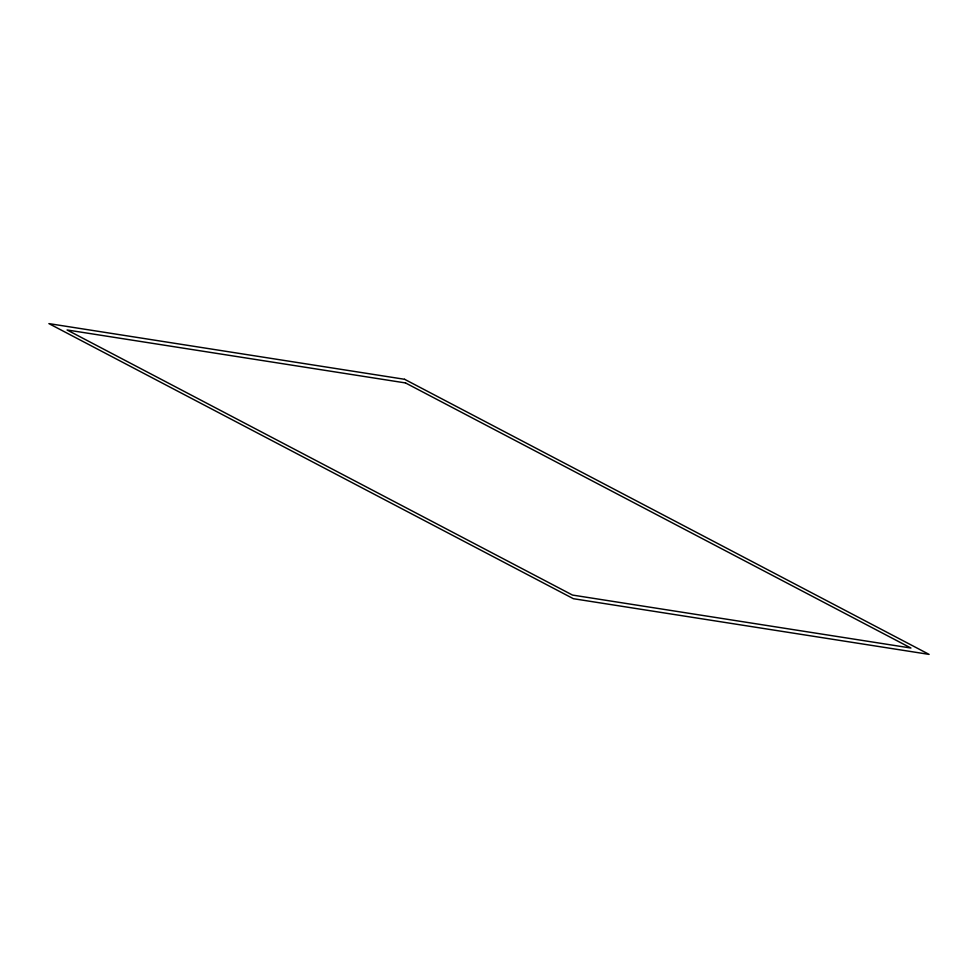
<?xml version="1.0" encoding="UTF-8"?>
<svg xmlns="http://www.w3.org/2000/svg" width="978" height="978" viewBox="0 0 978 978"><rect width="100%" height="100%" fill="white"/><g stroke="black" fill="none" stroke-linecap="round" stroke-linejoin="round"><path stroke-width="1.47" d="M404.599 379.293L48.9 323.608L573.401 598.707L929.1 654.392L404.599 379.293M405.515 382.936L67.066 329.965L572.485 595.064L910.934 648.035L405.515 382.936"/></g></svg>
